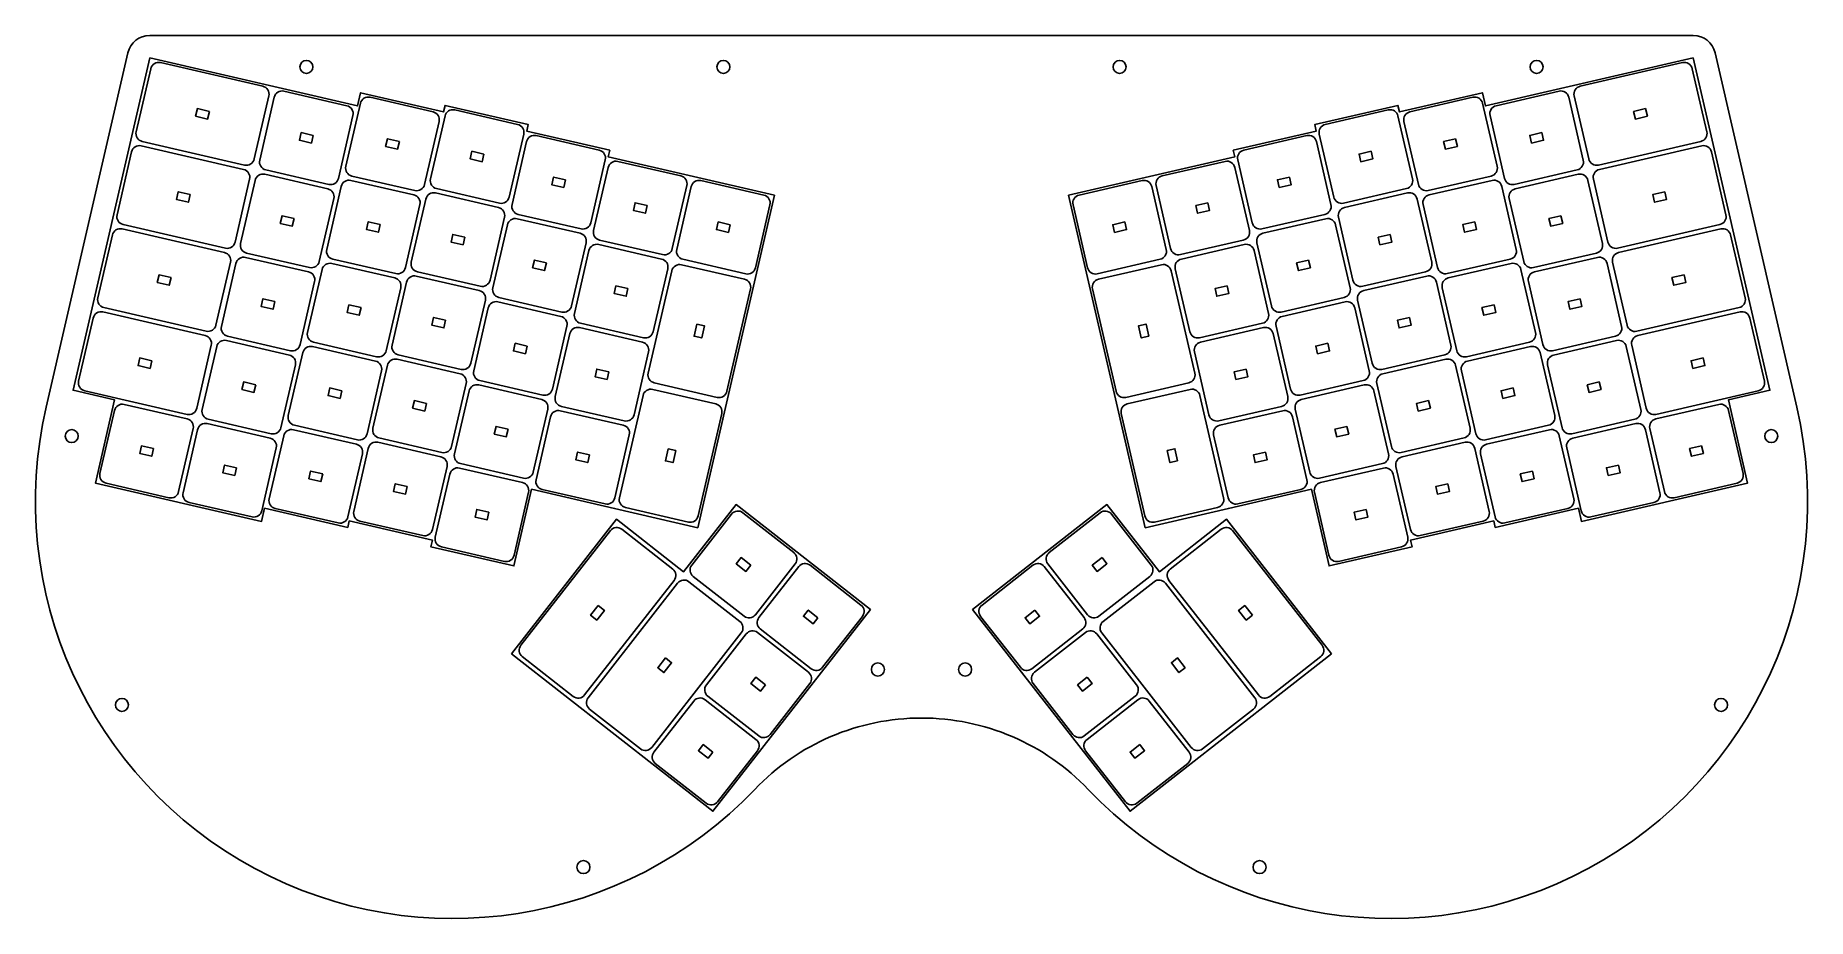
# Model space of a CAD drawing. Extents: x 16 to 410, y -2 to 195.
import ezdxf

# ---------------------------------------------------------------- set-up
doc = ezdxf.new("R2010")
doc.units = 0

# ---------------------------------------------------------------- blocks, each defined once
blk = doc.blocks.new('drill_m3')
blk.add_circle((0, 0), 1.45)
blk = doc.blocks.new('cap_20')
for p, q in [((-16.2, 9), (16.2, 9)), ((-18, -7.2), (-18, 7.2)), ((18, -7.2), (18, 7.2)), ((16.2, -9), (-16.2, -9))]:
    blk.add_line(p, q)
blk.add_polyline3d([(1.375, 0.875, 0), (-1.375, 0.875, 0), (-1.375, -0.875, 0), (1.375, -0.875, 0), (1.375, 0.875, 0)])
for centre, start, end in [((-16.2, 7.2), 90, 180), ((16.2, 7.2), 0, 90), ((-16.2, -7.2), 180, 270), ((16.2, -7.2), 270, 0)]:
    blk.add_arc(centre, 1.8, start, end)
blk = doc.blocks.new('cap_10')
for p, q in [((-7.2, 9), (7.2, 9)), ((-9, -7.2), (-9, 7.2)), ((9, -7.2), (9, 7.2)), ((7.2, -9), (-7.2, -9))]:
    blk.add_line(p, q)
blk.add_polyline3d([(1.375, 0.875, 0), (-1.375, 0.875, 0), (-1.375, -0.875, 0), (1.375, -0.875, 0), (1.375, 0.875, 0)])
for centre, start, end in [((-7.2, 7.2), 90, 180), ((7.2, 7.2), 0, 90), ((-7.2, -7.2), 180, 270), ((7.2, -7.2), 270, 0)]:
    blk.add_arc(centre, 1.8, start, end)
blk = doc.blocks.new('cap_15')
for p, q in [((-11.7, 9), (11.7, 9)), ((-13.5, -7.2), (-13.5, 7.2)), ((13.5, -7.2), (13.5, 7.2)), ((11.7, -9), (-11.7, -9))]:
    blk.add_line(p, q)
blk.add_polyline3d([(1.375, 0.875, 0), (-1.375, 0.875, 0), (-1.375, -0.875, 0), (1.375, -0.875, 0), (1.375, 0.875, 0)])
for centre, start, end in [((-11.7, 7.2), 90, 180), ((11.7, 7.2), 0, 90), ((-11.7, -7.2), 180, 270), ((11.7, -7.2), 270, 0)]:
    blk.add_arc(centre, 1.8, start, end)

msp = doc.modelspace()

# ---------------------------------------------------------------- linework, layer by layer
for points in [[(41, 195.02, 0), (384.88, 195.02, 0)], [(17.9, 112.22, 0), (36.12, 191.14, 0)], [(41, 190.02, 0), (23.9, 115.97, 0), (33.16, 113.83, 0), (28.88, 95.32, 0), (65.91, 86.77, 0), (66.58, 89.69, 0), (85.1, 85.42, 0), (85.43, 86.88, 0), (103.95, 82.61, 0), (103.61, 81.14, 0), (122.12, 76.87, 0), (126.06, 93.92, 0), (144.57, 89.65, 0), (163.08, 85.37, 0), (169.5, 113.14, 0), (180.18, 159.43, 0), (143.15, 167.97, 0), (143.49, 169.44, 0), (124.98, 173.71, 0), (125.32, 175.17, 0), (106.8, 179.45, 0), (106.47, 177.98, 0), (87.95, 182.26, 0), (87.28, 179.33, 0), (41, 190.02, 0)], [(384.88, 190.02, 0), (401.97, 115.97, 0), (392.72, 113.83, 0), (396.99, 95.32, 0), (359.96, 86.77, 0), (359.29, 89.69, 0), (340.78, 85.42, 0), (340.44, 86.88, 0), (321.92, 82.61, 0), (322.26, 81.14, 0), (303.75, 76.87, 0), (299.81, 93.92, 0), (281.3, 89.65, 0), (262.79, 85.37, 0), (256.38, 113.14, 0), (245.69, 159.43, 0), (282.72, 167.97, 0), (282.38, 169.44, 0), (300.89, 173.71, 0), (300.55, 175.17, 0), (319.07, 179.45, 0), (319.4, 177.98, 0), (337.92, 182.26, 0), (338.59, 179.33, 0), (384.88, 190.02, 0)], [(389.75, 191.14, 0), (407.97, 112.22, 0)], [(121.56, 57.29, 0), (166.48, 22.2, 0), (201.57, 67.11, 0), (171.63, 90.51, 0), (159.93, 75.54, 0), (144.96, 87.23, 0), (121.56, 57.29, 0)], [(304.31, 57.29, 0), (259.39, 22.2, 0), (224.3, 67.11, 0), (254.24, 90.51, 0), (265.94, 75.54, 0), (280.91, 87.23, 0), (304.31, 57.29, 0)]]:
    msp.add_polyline3d(points)
for centre, radius, start, end in [((41, 190.02), 5, 90, 167), ((384.88, 190.02), 5, 13, 90), ((108.52, 91.3), 93, 167, -43.6793), ((317.35, 91.3), 93, 223.6793, 13), ((212.94, -8.41), 51.38, 43.6793, -223.6793)]:
    msp.add_arc(centre, radius, start, end)

# ---------------------------------------------------------------- block references
for name, p, rotation in [('cap_15', (52.74, 177.56), -13), ('cap_15', (373.13, 177.56), 13), ('cap_10', (75.88, 172.22), -13), ('cap_10', (95.07, 170.86), -13), ('cap_10', (330.8, 170.86), 13), ('cap_10', (349.99, 172.22), 13), ('cap_10', (113.92, 168.05), -13), ('cap_10', (311.95, 168.05), 13), ('cap_15', (48.47, 159.04), -13), ('cap_10', (132.1, 162.32), -13), ('cap_10', (293.77, 162.32), 13), ('cap_15', (377.4, 159.04), 13), ('cap_10', (150.27, 156.58), -13), ('cap_10', (275.6, 156.58), 13), ('cap_10', (71.61, 153.7), -13), ('cap_10', (90.8, 152.35), -13), ('cap_10', (168.79, 152.31), -13), ('cap_10', (257.08, 152.31), 13), ('cap_10', (335.07, 152.35), 13), ('cap_10', (354.26, 153.7), 13), ('cap_10', (109.65, 149.54), -13), ('cap_10', (316.22, 149.54), 13), ('cap_10', (127.82, 143.8), -13), ('cap_10', (298.05, 143.8), 13), ('cap_15', (44.2, 140.53), -13), ('cap_15', (381.68, 140.53), 13), ('cap_10', (146, 138.07), -13), ('cap_10', (279.87, 138.07), 13), ('cap_10', (67.34, 135.19), -13), ('cap_10', (86.52, 133.84), -13), ('cap_15', (163.44, 129.17), 77), ('cap_15', (262.43, 129.17), -77), ('cap_10', (339.35, 133.84), 13), ('cap_10', (358.53, 135.19), 13), ('cap_10', (105.37, 131.03), -13), ('cap_10', (320.5, 131.03), 13), ('cap_10', (123.55, 125.29), -13), ('cap_10', (302.32, 125.29), 13), ('cap_15', (39.92, 122.02), -13), ('cap_10', (141.73, 119.55), -13), ('cap_10', (284.14, 119.55), 13), ('cap_15', (385.95, 122.02), 13), ('cap_10', (63.06, 116.68), -13), ('cap_10', (362.81, 116.68), 13), ('cap_10', (82.25, 115.33), -13), ('cap_10', (101.1, 112.51), -13), ('cap_10', (324.77, 112.51), 13), ('cap_10', (343.62, 115.33), 13), ('cap_10', (119.28, 106.78), -13), ('cap_15', (157.03, 101.4), 77), ('cap_15', (268.84, 101.4), -77), ('cap_10', (306.59, 106.78), 13), ('cap_10', (40.28, 102.44), -13), ('cap_10', (137.45, 101.04), -13), ('cap_10', (288.42, 101.04), 13), ('cap_10', (385.6, 102.44), 13), ('cap_10', (58.79, 98.16), -13), ('cap_10', (77.98, 96.81), -13), ('cap_10', (347.89, 96.81), 13), ('cap_10', (367.08, 98.16), 13), ('cap_10', (96.83, 94), -13), ('cap_10', (329.04, 94), 13), ('cap_10', (115, 88.26), -13), ('cap_10', (310.87, 88.26), 13), ('cap_10', (173.27, 77.17), -38), ('cap_10', (252.61, 77.17), 38), ('cap_20', (140.75, 66.41), 52), ('cap_20', (285.12, 66.41), -52), ('cap_10', (188.24, 65.48), -38), ('cap_10', (237.63, 65.48), 38), ('cap_20', (155.72, 54.72), 52), ('cap_20', (270.15, 54.72), -52), ('cap_10', (176.54, 50.5), -38), ('cap_10', (249.33, 50.5), 38), ('cap_10', (164.84, 35.53), -38), ('cap_10', (261.03, 35.53), 38)]:
    msp.add_blockref(name, p, dxfattribs=dict(rotation=rotation))
for p in [(75.88, 188.02), (168.79, 188.02), (257.08, 188.02), (349.99, 188.02), (23.6, 105.77), (402.27, 105.77), (203.21, 53.78), (222.66, 53.78), (34.8, 45.89), (391.07, 45.89), (137.61, 9.75), (288.26, 9.75)]:
    msp.add_blockref('drill_m3', p)

doc.saveas('drawing.dxf')
